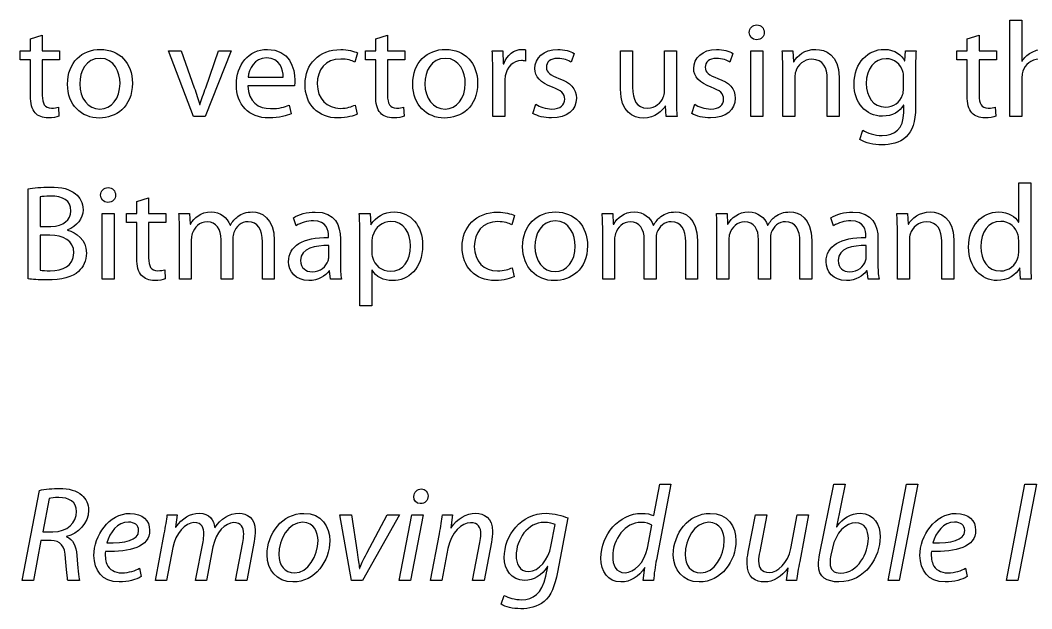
# Model space of a CAD drawing. Extents: x 0 to 808, y 79 to 394.
# Drawn here: x 754.01 to 783.61, y 308.37 to 325.57 of the extents above; entities that cross this region are included whole.
import ezdxf

# ---------------------------------------------------------------- set-up
doc = ezdxf.new("R2010")
doc.units = 0
doc.layers.add('Design_Template', color=7, linetype='CONTINUOUS')

msp = doc.modelspace()

# ---------------------------------------------------------------- linework, layer by layer
at = {"layer": 'Design_Template', "color": 7}
for points in [[(782.972335, 325.573505), (783.325275, 325.573505), (783.325275, 324.376408), (783.33301, 324.376408)], [(783.326134, 323.917096), (783.326134, 322.759619), (782.973194, 322.759619), (782.973194, 325.573505), (782.973194, 325.573505), (782.972335, 325.573505)], [(754.312869, 323.365809), (754.312869, 324.412066), (754.011782, 324.412066), (754.011782, 324.677521), (754.312869, 324.677521), (754.312869, 325.030425), (754.657501, 325.137399), (754.657501, 325.137399)], [(754.657501, 325.137399), (754.657501, 324.677521), (755.163993, 324.677521), (755.163993, 324.412066), (754.657501, 324.412066), (754.657501, 323.377695)], [(764.415201, 323.365809), (764.415201, 324.412066), (764.114114, 324.412066), (764.114114, 324.677521), (764.415201, 324.677521), (764.415201, 325.030425), (764.760406, 325.137399), (764.760406, 325.137399)], [(764.760406, 325.137399), (764.760406, 324.677521), (765.266325, 324.677521), (765.266325, 324.412066), (764.760406, 324.412066), (764.760406, 323.377695)], [(775.781757, 325.216923), (775.781757, 325.216923)], [(781.7253, 323.365809), (781.7253, 324.412066), (781.424212, 324.412066), (781.424212, 324.677521), (781.7253, 324.677521), (781.7253, 325.030425), (782.070505, 325.137399), (782.070505, 325.137399)], [(782.070505, 325.137399), (782.070505, 324.677521), (782.57585, 324.677521), (782.57585, 324.412066), (782.070505, 324.412066), (782.070505, 323.377695)], [(759.438519, 323.599285), (759.815523, 324.677521), (760.184219, 324.677521), (759.42219, 322.759053), (759.08472, 322.759053), (758.346182, 324.677521), (758.724045, 324.677521), (758.724045, 324.677521)], [(758.724045, 324.677521), (759.105633, 323.599285)], [(763.879202, 324.618657), (763.799275, 324.349239)], [(767.823707, 324.677804), (768.132529, 324.677804), (768.144848, 324.301412), (768.161177, 324.301412)], [(768.799735, 324.709501), (768.799735, 324.380653)], [(770.218943, 324.602526), (770.130421, 324.348956)], [(771.57885, 323.555703), (771.57885, 324.677521), (771.93179, 324.677521), (771.93179, 323.615133)], [(772.862841, 323.500234), (772.862841, 324.677521), (773.215208, 324.677521), (773.215208, 323.282323), (773.215208, 323.282323), (773.215208, 323.282323)], [(774.866749, 324.602526), (774.778227, 324.348956)], [(775.388424, 322.759336), (775.388424, 324.677804), (775.741364, 324.677804), (775.741364, 322.759336), (775.388424, 322.759336), (775.388424, 322.759336)], [(776.310021, 324.677804), (776.623427, 324.677804), (776.643481, 324.360843), (776.651215, 324.360843)], [(779.893278, 324.38886), (779.901013, 324.38886), (779.917915, 324.678087), (780.226164, 324.678087)], [(776.679863, 323.912568), (776.679863, 322.759053), (776.327496, 322.759053), (776.327496, 324.158496), (776.327496, 324.158496), (776.326923, 324.158496)], [(780.209835, 324.151138), (780.209835, 323.036961), (780.209835, 323.036961), (780.209835, 323.036961)], [(760.677247, 323.904927), (761.708565, 323.904927), (761.708565, 323.904927)], [(768.189825, 323.782104), (768.189825, 322.759336), (767.840609, 322.759336), (767.840609, 324.079256), (767.840609, 324.079256)], [(777.979324, 323.904644), (777.979324, 322.759053), (777.626384, 322.759053), (777.626384, 323.865024)], [(779.860906, 323.576362), (779.860906, 323.921058), (779.860906, 323.921058)], [(755.752417, 323.71475), (755.752417, 323.71475)], [(757.293378, 323.734277), (757.293378, 323.734277)], [(762.038873, 323.655319), (760.673522, 323.655319), (760.673522, 323.655319), (760.673522, 323.655319)], [(765.854749, 323.71475), (765.854749, 323.71475)], [(767.396283, 323.734277), (767.396283, 323.734277)], [(755.128183, 323.028754), (755.143939, 322.76726)], [(759.261763, 323.107711), (759.274081, 323.107711)], [(761.877586, 323.088467), (761.93746, 322.838576)], [(763.811021, 323.092712), (763.870608, 322.830652), (763.870608, 322.830652)], [(765.229942, 323.028754), (765.246844, 322.76726)], [(769.014593, 322.850746), (769.103974, 323.115918), (769.103974, 323.115918)], [(773.231537, 322.759053), (772.918704, 322.759053), (772.898651, 323.072053), (772.890916, 323.072053)], [(773.661826, 322.850746), (773.75178, 323.115918), (773.75178, 323.115918)], [(779.86463, 322.874518), (779.86463, 323.08875), (779.857468, 323.08875)], [(782.540041, 323.028754), (782.55637, 322.76726)], [(778.580353, 322.089754), (778.668874, 322.35521)], [(754.243828, 318.012549), (754.244688, 320.641068), (754.244688, 320.641068), (754.244688, 320.641068)], [(783.223002, 319.674052), (783.230737, 319.674052), (783.230737, 320.819642), (783.583391, 320.819642), (783.583391, 320.819642), (783.583391, 320.819642)], [(783.583391, 320.819642), (783.583391, 318.500726)], [(754.593617, 320.407309), (754.593617, 319.547267), (754.593617, 319.547267)], [(756.799491, 320.462494), (756.799491, 320.462494)], [(757.424871, 318.611663), (757.424871, 319.65792), (757.123783, 319.65792), (757.123783, 319.923376), (757.424871, 319.923376), (757.424871, 320.276279), (757.770076, 320.383537), (757.770076, 320.383537)], [(757.770076, 320.383537), (757.770076, 319.923659), (758.275995, 319.923659), (758.275995, 319.658203), (757.770076, 319.658203), (757.770076, 318.623832)], [(756.406158, 318.004625), (756.406158, 319.923093), (756.758525, 319.923093), (756.758525, 318.004625), (756.406158, 318.004625), (756.406158, 318.004625)], [(758.655863, 319.923659), (758.964686, 319.923659), (758.981015, 319.614621), (758.993334, 319.614621)], [(762.084996, 319.565945), (762.004496, 319.795742)], [(763.933919, 319.923376), (764.250477, 319.923376), (764.266806, 319.594528), (764.274541, 319.594528)], [(768.475729, 319.864229), (768.395229, 319.594811)], [(771.040846, 319.923659), (771.349668, 319.923659), (771.365998, 319.614621), (771.377743, 319.614621)], [(774.385181, 319.923659), (774.694576, 319.923659), (774.710332, 319.614621), (774.722651, 319.614621)], [(777.81374, 319.565945), (777.734386, 319.795742)], [(779.663237, 319.923659), (779.976643, 319.923659), (779.996696, 319.606697), (780.004431, 319.606697)], [(754.593617, 319.547267), (754.910174, 319.547267)], [(755.392315, 319.443688), (755.392315, 319.435764)], [(759.017398, 319.16295), (759.017398, 318.005474), (758.672766, 318.005474), (758.672193, 319.404351), (758.672193, 319.404351), (758.672193, 319.404351)], [(760.15328, 319.582925), (760.160442, 319.582925)], [(771.401807, 319.16295), (771.401807, 318.005474), (771.056602, 318.005474), (771.056602, 319.404351), (771.056602, 319.404351), (771.056602, 319.404351)], [(772.537689, 319.582925), (772.545424, 319.582925)], [(774.746715, 319.16295), (774.746715, 318.005474), (774.40151, 318.005474), (774.40151, 319.404351), (774.40151, 319.404351), (774.40151, 319.404351)], [(775.882597, 319.582925), (775.890332, 319.582925)], [(780.033079, 319.158422), (780.033079, 318.004908), (779.680712, 318.004908), (779.680712, 319.404351), (779.680712, 319.404351), (779.679566, 319.404351)], [(754.882099, 319.285207), (754.59333, 319.285207), (754.59333, 318.266684), (754.593617, 318.266684)], [(760.233207, 319.190968), (760.233207, 318.005757), (759.888002, 318.005757), (759.888002, 319.155309)], [(761.445292, 319.135216), (761.445292, 318.005474), (761.10066, 318.005474), (761.10066, 319.091634)], [(763.031803, 319.225211), (763.031803, 319.264831)], [(763.381018, 319.181629), (763.381018, 318.464502), (763.381018, 318.464502), (763.381018, 318.464502)], [(764.30634, 318.261873), (764.298605, 318.261873), (764.298605, 317.219295), (763.949389, 317.219295), (763.950249, 319.297093), (763.950249, 319.297093), (763.950249, 319.297093)], [(764.300037, 319.11484), (764.299178, 318.785992), (764.299178, 318.785992), (764.299178, 318.785992)], [(772.617616, 319.190968), (772.617616, 318.005757), (772.272984, 318.005757), (772.272984, 319.155309)], [(773.830274, 319.135216), (773.830274, 318.005474), (773.485069, 318.005474), (773.485069, 319.091634)], [(775.962524, 319.190968), (775.962524, 318.005757), (775.617319, 318.005757), (775.617319, 319.155309)], [(777.174609, 319.135216), (777.174609, 318.005474), (776.829977, 318.005474), (776.829977, 319.091634)], [(778.761693, 319.225211), (778.761693, 319.264831)], [(779.110909, 319.181629), (779.110909, 318.464502), (779.110909, 318.464502), (779.110909, 318.464502)], [(781.332539, 319.150498), (781.332539, 318.004908), (780.979599, 318.004908), (780.979599, 319.110878)], [(783.230451, 318.809764), (783.230451, 319.142574), (783.230451, 319.142574), (783.229591, 319.142574)], [(763.040397, 318.651), (763.040397, 318.98381), (763.040397, 318.98381)], [(769.071602, 318.960038), (769.071602, 318.960038)], [(770.612276, 318.980414), (770.612276, 318.980414)], [(778.769714, 318.651), (778.769714, 318.98381), (778.769714, 318.98381)], [(758.239612, 318.274891), (758.255941, 318.013398)], [(763.41339, 318.004625), (763.092249, 318.004625), (763.064175, 318.246308), (763.051856, 318.246308)], [(768.407834, 318.338284), (768.466562, 318.075941), (768.466562, 318.075941)], [(779.142708, 318.004625), (778.821567, 318.004625), (778.792919, 318.246308), (778.781173, 318.246308)], [(783.59972, 318.005191), (783.283163, 318.005191), (783.266833, 318.338284), (783.259099, 318.338284)], [(772.550581, 311.088346), (772.723899, 312.008668), (773.055354, 312.008668), (773.055354, 312.008668), (773.055354, 312.008668)], [(773.055354, 312.008668), (772.630221, 309.800405)], [(777.401213, 309.94417), (777.822621, 312.0098), (778.155507, 312.0098), (778.155507, 312.008668), (778.155794, 312.008668)], [(778.155794, 312.008668), (777.899397, 310.764026), (777.907131, 310.764026)], [(779.407126, 309.194216), (779.948854, 312.008668), (780.281741, 312.008668), (779.736288, 309.194216), (779.407126, 309.194216), (779.407126, 309.194216)], [(782.872068, 309.194216), (783.413796, 312.008668), (783.746683, 312.008668), (783.201803, 309.194216), (782.872068, 309.194216), (782.872068, 309.194216)], [(754.915044, 310.359617), (754.61854, 310.359617), (754.397666, 309.194499), (754.06478, 309.194499), (754.573563, 311.825849), (754.573563, 311.825849)], [(754.859181, 311.592089), (754.66982, 310.613186), (754.66982, 310.613186)], [(765.723256, 311.441815), (765.718672, 311.441815), (765.718672, 311.441532), (765.718672, 311.441532)], [(758.315815, 311.113533), (758.608022, 311.113533), (758.555883, 310.752989), (758.568201, 310.752989)], [(764.151642, 309.994828), (764.745223, 311.112118), (765.109908, 311.112118), (764.030462, 309.194216), (763.701586, 309.194216), (763.364116, 311.112118), (763.705597, 311.112118), (763.705597, 311.112118), (763.705597, 311.112118)], [(763.705597, 311.112118), (763.874619, 310.018883)], [(765.097017, 309.194216), (765.470297, 311.112118), (765.803183, 311.112118), (765.429903, 309.194216), (765.097017, 309.194216), (765.097017, 309.194216), (765.097017, 309.194216)], [(766.36783, 311.113533), (766.664907, 311.113533), (766.616778, 310.737141), (766.624513, 310.737141)], [(775.316232, 310.025675), (775.525074, 311.111835), (775.858533, 311.111835), (775.653129, 310.041806)], [(776.560116, 310.128687), (776.748618, 311.112118), (777.081504, 311.112118), (777.081504, 311.112118), (777.081504, 311.112118)], [(777.081504, 311.112118), (776.82081, 309.752295)], [(769.541711, 310.190099), (769.665755, 310.827136), (769.665755, 310.827136)], [(770.031587, 311.022407), (769.73451, 309.436465)], [(772.364944, 310.14114), (772.497582, 310.811005), (772.497582, 310.811005)], [(754.66982, 310.613186), (754.966897, 310.613186)], [(757.477583, 310.652241), (757.477583, 310.656769), (757.477583, 310.656769)], [(757.966026, 309.194216), (758.226721, 310.554605)], [(766.015463, 309.194216), (766.276157, 310.554605)], [(781.64967, 310.652241), (781.64967, 310.656769), (781.64967, 310.656769)], [(755.368824, 310.474516), (755.36424, 310.466874)], [(759.652804, 310.179345), (759.464302, 309.195914), (759.143161, 309.195914), (759.360311, 310.321978)], [(760.855722, 310.329619), (760.638572, 309.195914), (760.313421, 309.195914), (760.522549, 310.301601)], [(763.068758, 310.355655), (763.068758, 310.355655)], [(767.800789, 310.312073), (767.583639, 309.194216), (767.250753, 309.194216), (767.463319, 310.299903)], [(774.95613, 310.355655), (774.95613, 310.355655)], [(758.473378, 310.159535), (758.29261, 309.196197), (757.966313, 309.196197), (757.966313, 309.194216), (757.966026, 309.194216), (757.966026, 309.194216)], [(761.579936, 309.950962), (761.579936, 309.950962)], [(766.525106, 310.125008), (766.348349, 309.193367), (766.015463, 309.194216), (766.015463, 309.194216), (766.015463, 309.194216)], [(773.467594, 309.950962), (773.467594, 309.950962)], [(777.77879, 310.137461), (777.734672, 309.935397), (777.734672, 309.935397)], [(757.501647, 309.550515), (757.549775, 309.30487), (757.549775, 309.30487)], [(763.935065, 309.547119), (763.946811, 309.547119)], [(769.389305, 309.317605), (769.453762, 309.60287), (769.442017, 309.60287)], [(772.546284, 309.193367), (772.241472, 309.193367), (772.294184, 309.574004), (772.286449, 309.574004)], [(776.732288, 309.193367), (776.431201, 309.193367), (776.483913, 309.553628), (776.475605, 309.553628)], [(781.673734, 309.550515), (781.721862, 309.30487), (781.721862, 309.30487)], [(755.749839, 309.194499), (755.404634, 309.194499)], [(768.081823, 308.501428), (768.17722, 308.75811), (768.17722, 308.75811)]]:
    msp.add_lwpolyline(points, dxfattribs=at)
for points in [[(775.344306, 325.216923), (775.344306, 325.340028), (775.436552, 325.435117), (775.56518, 325.435117)], [(775.56518, 325.435117), (775.697246, 325.435117), (775.781757, 325.339745), (775.781757, 325.216923)], [(775.556872, 325.002973), (775.432541, 325.002973), (775.344306, 325.098062), (775.344306, 325.216923)], [(775.781757, 325.216923), (775.785768, 325.098062), (775.697246, 325.002973), (775.556872, 325.002973)], [(755.395466, 323.702298), (755.395466, 324.344711), (755.820599, 324.721104), (756.358316, 324.721104)], [(756.351441, 324.459893), (755.933184, 324.45961), (755.752417, 324.079256), (755.752417, 323.71475)], [(756.932703, 323.722957), (756.932703, 324.047843), (756.768265, 324.459893), (756.351441, 324.459893)], [(756.358316, 324.721104), (756.916374, 324.721387), (757.293378, 324.321222), (757.293378, 323.734277)], [(760.336625, 323.686733), (760.336625, 324.265754), (760.681257, 324.721387), (761.247623, 324.721387)], [(761.218975, 324.471779), (760.862024, 324.471779), (760.705321, 324.146893), (760.677247, 323.904927)], [(761.708565, 323.904927), (761.713148, 324.127083), (761.616319, 324.471779), (761.218975, 324.471779)], [(761.247623, 324.721387), (761.88217, 324.721387), (762.050618, 324.170382), (762.050618, 323.817762)], [(762.345976, 323.698902), (762.345976, 324.289809), (762.755639, 324.717991), (763.389613, 324.717991)], [(763.389613, 324.440366), (762.944141, 324.440366), (762.703213, 324.11548), (762.703213, 323.715033)], [(763.389613, 324.717991), (763.598455, 324.717991), (763.782946, 324.666201), (763.879202, 324.618657)], [(763.799275, 324.349239), (763.714764, 324.396784), (763.582698, 324.440366), (763.389613, 324.440366)], [(765.497799, 323.702298), (765.497799, 324.344711), (765.922931, 324.721104), (766.460648, 324.721104)], [(766.453486, 324.459893), (766.036089, 324.459893), (765.854749, 324.079256), (765.854749, 323.71475)], [(767.035322, 323.722957), (767.035322, 324.047843), (766.870884, 324.459893), (766.453486, 324.459893)], [(766.460648, 324.721104), (767.018992, 324.721387), (767.396283, 324.321222), (767.396283, 323.734277)], [(767.840609, 324.079256), (767.840609, 324.305374), (767.836025, 324.499513), (767.823707, 324.677804)], [(768.161177, 324.301412), (768.249699, 324.558944), (768.462265, 324.721387), (768.698895, 324.721387)], [(768.698895, 324.721387), (768.739288, 324.721387), (768.766503, 324.717425), (768.799735, 324.709501)], [(769.071315, 324.158496), (769.071315, 324.467817), (769.324274, 324.721387), (769.741672, 324.721387)], [(769.732505, 324.459893), (769.523663, 324.459893), (769.407353, 324.341032), (769.407353, 324.1984)], [(770.130421, 324.348956), (770.053645, 324.396501), (769.913272, 324.459893), (769.732505, 324.459893)], [(769.741672, 324.721387), (769.938195, 324.721387), (770.110368, 324.665918), (770.218943, 324.602526)], [(773.719121, 324.158496), (773.719121, 324.467817), (773.972081, 324.721387), (774.388905, 324.721387)], [(774.380884, 324.459893), (774.171755, 324.459893), (774.055159, 324.341032), (774.055159, 324.1984)], [(774.778227, 324.348956), (774.702025, 324.396501), (774.561651, 324.459893), (774.380884, 324.459893)], [(774.388905, 324.721387), (774.586288, 324.721387), (774.758174, 324.665918), (774.866749, 324.602526)], [(776.326923, 324.158496), (776.326923, 324.356881), (776.32234, 324.519323), (776.310021, 324.677804)], [(776.651215, 324.360843), (776.747472, 324.543379), (776.972356, 324.721387), (777.292924, 324.721387)], [(777.177188, 324.431876), (776.944855, 324.431876), (776.764374, 324.269433), (776.703927, 324.075011)], [(777.626384, 323.865024), (777.626384, 324.174344), (777.510647, 324.431876), (777.177188, 324.431876)], [(777.292924, 324.721387), (777.56164, 324.721387), (777.979324, 324.562623), (777.979324, 323.904644)], [(778.412191, 323.703147), (778.412191, 324.353201), (778.841907, 324.721953), (779.287952, 324.721953)], [(779.347252, 324.44829), (779.010355, 324.44829), (778.768568, 324.166986), (778.768568, 323.72324)], [(779.287952, 324.721953), (779.624849, 324.721953), (779.808767, 324.547624), (779.893278, 324.38886)], [(779.840853, 324.079539), (779.776968, 324.281885), (779.604222, 324.44829), (779.347252, 324.44829)], [(780.226164, 324.678087), (780.219002, 324.539417), (780.209835, 324.384898), (780.209835, 324.151138)], [(783.33301, 324.376408), (783.388873, 324.475741), (783.477394, 324.562623), (783.585969, 324.622336)], [(783.822886, 324.432442), (783.594563, 324.432442), (783.413796, 324.273678), (783.350198, 324.083784)], [(783.585969, 324.622336), (783.68996, 324.681766), (783.814864, 324.721387), (783.94693, 324.721387)], [(768.679414, 324.392539), (768.430466, 324.392539), (768.253709, 324.206041), (768.205581, 323.944547)], [(768.799735, 324.380653), (768.763352, 324.388294), (768.727542, 324.392539), (768.679414, 324.392539)], [(769.584969, 323.615416), (769.235753, 323.738522), (769.071315, 323.928416), (769.071315, 324.158496)], [(769.407353, 324.1984), (769.407353, 324.039636), (769.523663, 323.968602), (769.776622, 323.873514)], [(774.232775, 323.615416), (773.883559, 323.738522), (773.719121, 323.928416), (773.719121, 324.158496)], [(774.055159, 324.1984), (774.055159, 324.039636), (774.171469, 323.968602), (774.424428, 323.873514)], [(768.205581, 323.944547), (768.198419, 323.897003), (768.189825, 323.841534), (768.189825, 323.782104)], [(769.776622, 323.873514), (770.114092, 323.746729), (770.286265, 323.580041), (770.286265, 323.294492)], [(774.424428, 323.873514), (774.761898, 323.746729), (774.934071, 323.580041), (774.934071, 323.294492)], [(776.703927, 324.075011), (776.687598, 324.031429), (776.679863, 323.971998), (776.679863, 323.912568)], [(779.860906, 323.921058), (779.860906, 323.980488), (779.856322, 324.031995), (779.840853, 324.079539)], [(783.350198, 324.083784), (783.330145, 324.03624), (783.326134, 323.98445), (783.326134, 323.917096)], [(756.326517, 322.715188), (755.800545, 322.715188), (755.395466, 323.095825), (755.395466, 323.702298)], [(755.752417, 323.71475), (755.752417, 323.294492), (755.997355, 322.97753), (756.342847, 322.97753)], [(757.293378, 323.734277), (757.293378, 323.024509), (756.796053, 322.715188), (756.326517, 322.715188)], [(756.342847, 322.97753), (756.680317, 322.97753), (756.932703, 323.29053), (756.932703, 323.722957)], [(759.105633, 323.599285), (759.169517, 323.424956), (759.221942, 323.266192), (759.261763, 323.107711)], [(759.274081, 323.107711), (759.318199, 323.266475), (759.374921, 323.424956), (759.438519, 323.599285)], [(761.29174, 322.715471), (760.693576, 322.715471), (760.336625, 323.107994), (760.336625, 323.686733)], [(760.673522, 323.655319), (760.681257, 323.183555), (760.986928, 322.989133), (761.339868, 322.989133)], [(762.050618, 323.817762), (762.050618, 323.746446), (762.042883, 323.690978), (762.038873, 323.655319)], [(763.312837, 322.715754), (762.726991, 322.715754), (762.345976, 323.112239), (762.345976, 323.698902)], [(762.703213, 323.715033), (762.703213, 323.271003), (762.992555, 322.997623), (763.377867, 322.997623)], [(766.428849, 322.715188), (765.90345, 322.715188), (765.497799, 323.095825), (765.497799, 323.702298)], [(765.854749, 323.71475), (765.854749, 323.294492), (766.099687, 322.97753), (766.445465, 322.97753)], [(767.396283, 323.734277), (767.396283, 323.024509), (766.898958, 322.715188), (766.428849, 322.715188)], [(766.445465, 322.97753), (766.782362, 322.97753), (767.035322, 323.29053), (767.035322, 323.722957)], [(769.94593, 323.262796), (769.94593, 323.429201), (769.845663, 323.520328), (769.584969, 323.615416)], [(772.249207, 322.715188), (771.944968, 322.715188), (771.57885, 322.881876), (771.57885, 323.555703)], [(771.93179, 323.615133), (771.93179, 323.250627), (772.044376, 323.004698), (772.365516, 323.004698)], [(774.594309, 323.262796), (774.594309, 323.429201), (774.493469, 323.520328), (774.232775, 323.615416)], [(779.239823, 322.767543), (778.757396, 322.767543), (778.412191, 323.171952), (778.412191, 323.703147)], [(778.768568, 323.72324), (778.768568, 323.346564), (778.961654, 323.033282), (779.342669, 323.033282)], [(779.832258, 323.390147), (779.852312, 323.449577), (779.860906, 323.516931), (779.860906, 323.576362)], [(754.449519, 322.866028), (754.349252, 322.96904), (754.312869, 323.13969), (754.312869, 323.365809)], [(754.657501, 323.377695), (754.657501, 323.13969), (754.725683, 323.004981), (754.922779, 323.004981)], [(764.551851, 322.866028), (764.451584, 322.96904), (764.415201, 323.13969), (764.415201, 323.365809)], [(764.760406, 323.377695), (764.760406, 323.13969), (764.828015, 323.004981), (765.025111, 323.004981)], [(770.286265, 323.294492), (770.286265, 322.95772), (770.020987, 322.715754), (769.560045, 322.715754)], [(769.569499, 322.977247), (769.825896, 322.977247), (769.94593, 323.104032), (769.94593, 323.262796)], [(772.365516, 323.004698), (772.602147, 323.004698), (772.766012, 323.167141), (772.831042, 323.321943)], [(772.831042, 323.321943), (772.850522, 323.37345), (772.862841, 323.436842), (772.862841, 323.500234)], [(773.215208, 323.282323), (773.215208, 323.084222), (773.219219, 322.909893), (773.231537, 322.759053)], [(774.934071, 323.294492), (774.934071, 322.95772), (774.668793, 322.715754), (774.207851, 322.715754)], [(774.217305, 322.977247), (774.473989, 322.977247), (774.594309, 323.104032), (774.594309, 323.262796)], [(779.342669, 323.033282), (779.559818, 323.033282), (779.756055, 323.16799), (779.832258, 323.390147)], [(781.861949, 322.866028), (781.761109, 322.96904), (781.7253, 323.13969), (781.7253, 323.365809)], [(782.070505, 323.377695), (782.070505, 323.13969), (782.138113, 323.004981), (782.33521, 323.004981)], [(754.922779, 323.004981), (755.019608, 323.004981), (755.074898, 323.012905), (755.128183, 323.028754)], [(761.339868, 322.989133), (761.592255, 322.989133), (761.744947, 323.032716), (761.877586, 323.088467)], [(763.377867, 322.997623), (763.577542, 322.997623), (763.710754, 323.04913), (763.811021, 323.092712)], [(765.025111, 323.004981), (765.12194, 323.004981), (765.177803, 323.012905), (765.229942, 323.028754)], [(769.103974, 323.115918), (769.207965, 323.048564), (769.393315, 322.977247), (769.569499, 322.977247)], [(772.890916, 323.072053), (772.79867, 322.917534), (772.594412, 322.715188), (772.249207, 322.715188)], [(773.75178, 323.115918), (773.856344, 323.048564), (774.040549, 322.977247), (774.217305, 322.977247)], [(779.857468, 323.08875), (779.74832, 322.910176), (779.540338, 322.767543), (779.239823, 322.767543)], [(780.209835, 323.036961), (780.209835, 322.596893), (780.121314, 322.327475), (779.932812, 322.160787)], [(782.33521, 323.004981), (782.431466, 323.004981), (782.487902, 323.012905), (782.540041, 323.028754)], [(754.831106, 322.715471), (754.666668, 322.715471), (754.53403, 322.770939), (754.449519, 322.866028)], [(755.143939, 322.76726), (755.075758, 322.739243), (754.967756, 322.715471), (754.831106, 322.715471)], [(761.93746, 322.838576), (761.813129, 322.783108), (761.600563, 322.715471), (761.29174, 322.715471)], [(763.870608, 322.830652), (763.778362, 322.783108), (763.573531, 322.715754), (763.312837, 322.715754)], [(764.933438, 322.715471), (764.768428, 322.715471), (764.636362, 322.770939), (764.551851, 322.866028)], [(765.246844, 322.76726), (765.178663, 322.739243), (765.070088, 322.715471), (764.933438, 322.715471)], [(769.560045, 322.715754), (769.347479, 322.715754), (769.150383, 322.771222), (769.014593, 322.850746)], [(774.207851, 322.715754), (773.995285, 322.715754), (773.798189, 322.771222), (773.661826, 322.850746)], [(779.238964, 322.204653), (779.599925, 322.204653), (779.86463, 322.390868), (779.86463, 322.874518)], [(782.242964, 322.715471), (782.079099, 322.715471), (781.94646, 322.770939), (781.861949, 322.866028)], [(782.55637, 322.76726), (782.488761, 322.739243), (782.380186, 322.715471), (782.242964, 322.715471)], [(778.668874, 322.35521), (778.797503, 322.275969), (778.997177, 322.204653), (779.238964, 322.204653)], [(779.226645, 321.93099), (778.994026, 321.93099), (778.737056, 321.986458), (778.580353, 322.089754)], [(779.932812, 322.160787), (779.74431, 321.986458), (779.47187, 321.93099), (779.226645, 321.93099)], [(754.244688, 320.641068), (754.396807, 320.672481), (754.637448, 320.696254), (754.882672, 320.696254)], [(754.882672, 320.696254), (755.232461, 320.696254), (755.456773, 320.636823), (755.625221, 320.502114)], [(756.362041, 320.462494), (756.362041, 320.5856), (756.454286, 320.680689), (756.582914, 320.680689)], [(756.582914, 320.680689), (756.71498, 320.680406), (756.799491, 320.5856), (756.799491, 320.462494)], [(754.902439, 320.431081), (754.741439, 320.431081), (754.64948, 320.419195), (754.593617, 320.407309)], [(755.49602, 319.995258), (755.49602, 320.308258), (755.254806, 320.431081), (754.902439, 320.431081)], [(755.625221, 320.502114), (755.765595, 320.399102), (755.849533, 320.240338), (755.849533, 320.030351)], [(756.574607, 320.248545), (756.450276, 320.248545), (756.362041, 320.343634), (756.362041, 320.462494)], [(756.799491, 320.462494), (756.803502, 320.343634), (756.71498, 320.248545), (756.574607, 320.248545)], [(754.910174, 319.547267), (755.27887, 319.547267), (755.49602, 319.737444), (755.49602, 319.995258)], [(755.849533, 320.030351), (755.849533, 319.772536), (755.677074, 319.546701), (755.392315, 319.443688)], [(758.672193, 319.404351), (758.672193, 319.602735), (758.667609, 319.765178), (758.655863, 319.923659)], [(758.993334, 319.614621), (759.101336, 319.796874), (759.282676, 319.967241), (759.603244, 319.967241)], [(759.603244, 319.967241), (759.868521, 319.967241), (760.068769, 319.808477), (760.15328, 319.582925)], [(760.160442, 319.582925), (760.220888, 319.6899), (760.297664, 319.773102), (760.377591, 319.832532)], [(760.377591, 319.832532), (760.493901, 319.91998), (760.622243, 319.967524), (760.806734, 319.967524)], [(760.806734, 319.967524), (761.063418, 319.967524), (761.445292, 319.801119), (761.445292, 319.135216)], [(762.004496, 319.795742), (762.165209, 319.898755), (762.397829, 319.966392), (762.643053, 319.966392)], [(762.590914, 319.708861), (762.410147, 319.708861), (762.221645, 319.653392), (762.084996, 319.565945)], [(763.031803, 319.264831), (763.031803, 319.423595), (762.988258, 319.708861), (762.590914, 319.708861)], [(762.643053, 319.966392), (763.236634, 319.966392), (763.381018, 319.565945), (763.381018, 319.181629)], [(763.950249, 319.297093), (763.950249, 319.542739), (763.942514, 319.741123), (763.933919, 319.923376)], [(764.274541, 319.594528), (764.418925, 319.828287), (764.647821, 319.966958), (764.964378, 319.966958)], [(764.964378, 319.966958), (765.434487, 319.966958), (765.787427, 319.574435), (765.787427, 318.992017)], [(766.942503, 318.944473), (766.942503, 319.535381), (767.351592, 319.963562), (767.986139, 319.963562)], [(767.986139, 319.963562), (768.194981, 319.963562), (768.3789, 319.911773), (768.475729, 319.864229)], [(768.714365, 318.948152), (768.714365, 319.590283), (769.139497, 319.966958), (769.677214, 319.966958)], [(769.670625, 319.705182), (769.253228, 319.705182), (769.071602, 319.324544), (769.071602, 318.960038)], [(770.252461, 318.968245), (770.252461, 319.293131), (770.088023, 319.705182), (769.670625, 319.705182)], [(769.677214, 319.966958), (770.235272, 319.966958), (770.612276, 319.566511), (770.612276, 318.980414)], [(771.056602, 319.404351), (771.056602, 319.602735), (771.052591, 319.765178), (771.040846, 319.923659)], [(771.377743, 319.614621), (771.486318, 319.796874), (771.667085, 319.967241), (771.987653, 319.967241)], [(771.987653, 319.967241), (772.252931, 319.967241), (772.453178, 319.808477), (772.537689, 319.582925)], [(772.545424, 319.582925), (772.605871, 319.6899), (772.682074, 319.773102), (772.762001, 319.832532)], [(772.762001, 319.832532), (772.878311, 319.91998), (773.006939, 319.967524), (773.191717, 319.967524)], [(773.191717, 319.967524), (773.4484, 319.967524), (773.830274, 319.801119), (773.830274, 319.135216)], [(774.40151, 319.404351), (774.40151, 319.602735), (774.397499, 319.765178), (774.385181, 319.923659)], [(774.722651, 319.614621), (774.831226, 319.796874), (775.011993, 319.967241), (775.332561, 319.967241)], [(775.332561, 319.967241), (775.597839, 319.967241), (775.798086, 319.808477), (775.882597, 319.582925)], [(775.890332, 319.582925), (775.950779, 319.6899), (776.026982, 319.773102), (776.106909, 319.832532)], [(776.106909, 319.832532), (776.223218, 319.91998), (776.351847, 319.967524), (776.536625, 319.967524)], [(776.536625, 319.967524), (776.793308, 319.967524), (777.174609, 319.801119), (777.174609, 319.135216)], [(777.734386, 319.795742), (777.895099, 319.898755), (778.127146, 319.966392), (778.37237, 319.966392)], [(778.320232, 319.708861), (778.139464, 319.708861), (777.950962, 319.653392), (777.81374, 319.565945)], [(778.761693, 319.264831), (778.761693, 319.423595), (778.717575, 319.708861), (778.320232, 319.708861)], [(778.37237, 319.966392), (778.966524, 319.966392), (779.110909, 319.565945), (779.110909, 319.181629)], [(779.679566, 319.404351), (779.679566, 319.602735), (779.675555, 319.765178), (779.663237, 319.923659)], [(780.004431, 319.606697), (780.100687, 319.789233), (780.325572, 319.967241), (780.64614, 319.967241)], [(780.64614, 319.967241), (780.914856, 319.967241), (781.332539, 319.808477), (781.332539, 319.150498)], [(781.765979, 318.936549), (781.761969, 319.574718), (782.163896, 319.967241), (782.637157, 319.967241)], [(782.704192, 319.693579), (782.338934, 319.693579), (782.122357, 319.376617), (782.122357, 318.952397)], [(782.637157, 319.967241), (782.93366, 319.967241), (783.134481, 319.82857), (783.223002, 319.674052)], [(783.213262, 319.289169), (783.16055, 319.511326), (782.968611, 319.693579), (782.704192, 319.693579)], [(755.392315, 319.435764), (755.648999, 319.372372), (755.949513, 319.162101), (755.949513, 318.765899)], [(759.482923, 319.682259), (759.262049, 319.682259), (759.101908, 319.50793), (759.046045, 319.3336)], [(759.888002, 319.155309), (759.888002, 319.460385), (759.751352, 319.682259), (759.482923, 319.682259)], [(760.679252, 319.682259), (760.478431, 319.682259), (760.321728, 319.535664), (760.261855, 319.365297)], [(761.10066, 319.091634), (761.10066, 319.460385), (760.96401, 319.682259), (760.679252, 319.682259)], [(764.857808, 319.689617), (764.616595, 319.689617), (764.392283, 319.518967), (764.324101, 319.257756)], [(765.435919, 318.976169), (765.435919, 319.360769), (765.231088, 319.689617), (764.857808, 319.689617)], [(767.986139, 319.685938), (767.540094, 319.685938), (767.29974, 319.361052), (767.29974, 318.960604)], [(768.395229, 319.594811), (768.311291, 319.642355), (768.178652, 319.685938), (767.986139, 319.685938)], [(771.867333, 319.682259), (771.646745, 319.682259), (771.486318, 319.50793), (771.430455, 319.3336)], [(772.272984, 319.155309), (772.272984, 319.460385), (772.135762, 319.682259), (771.867333, 319.682259)], [(773.063088, 319.682259), (772.863414, 319.682259), (772.706138, 319.535664), (772.645691, 319.365297)], [(773.485069, 319.091634), (773.485069, 319.460385), (773.34842, 319.682259), (773.063088, 319.682259)], [(775.21224, 319.682259), (774.991366, 319.682259), (774.831226, 319.50793), (774.77479, 319.3336)], [(775.617319, 319.155309), (775.617319, 319.460385), (775.48067, 319.682259), (775.21224, 319.682259)], [(776.407996, 319.682259), (776.207749, 319.682259), (776.051046, 319.535664), (775.990599, 319.365297)], [(776.829977, 319.091634), (776.829977, 319.460385), (776.692755, 319.682259), (776.407996, 319.682259)], [(780.530976, 319.677731), (780.298357, 319.677731), (780.11759, 319.515288), (780.057143, 319.320865)], [(780.979599, 319.110878), (780.979599, 319.420199), (780.863863, 319.677731), (780.530976, 319.677731)], [(755.580531, 318.769861), (755.580531, 319.13465), (755.2634, 319.285207), (754.882099, 319.285207)], [(759.046045, 319.3336), (759.025992, 319.282094), (759.017398, 319.222664), (759.017398, 319.16295)], [(760.261855, 319.365297), (760.244953, 319.317752), (760.233207, 319.254077), (760.233207, 319.190968)], [(761.864122, 318.511764), (761.864122, 318.975603), (762.281519, 319.229173), (763.031803, 319.225211)], [(764.324101, 319.257756), (764.311783, 319.214174), (764.300037, 319.162384), (764.300037, 319.11484)], [(771.430455, 319.3336), (771.410974, 319.282094), (771.401807, 319.222664), (771.401807, 319.16295)], [(772.645691, 319.365297), (772.629935, 319.317752), (772.617616, 319.254077), (772.617616, 319.190968)], [(774.77479, 319.3336), (774.755309, 319.282094), (774.746715, 319.222664), (774.746715, 319.16295)], [(775.990599, 319.365297), (775.974843, 319.317752), (775.962524, 319.254077), (775.962524, 319.190968)], [(777.594012, 318.511764), (777.594012, 318.975603), (778.011409, 319.229173), (778.761693, 319.225211)], [(780.057143, 319.320865), (780.041387, 319.277283), (780.033079, 319.217853), (780.033079, 319.158422)], [(783.229591, 319.142574), (783.229591, 319.185874), (783.225581, 319.245587), (783.213262, 319.289169)], [(763.040397, 318.98381), (762.654799, 318.991734), (762.217921, 318.92438), (762.217921, 318.551667)], [(764.84549, 318.234988), (765.21877, 318.234988), (765.435919, 318.536102), (765.435919, 318.976169)], [(765.787427, 318.992017), (765.787427, 318.302059), (765.361722, 317.960759), (764.904504, 317.960759)], [(767.909364, 317.961042), (767.322945, 317.961042), (766.942503, 318.357528), (766.942503, 318.944473)], [(767.29974, 318.960604), (767.29974, 318.516575), (767.589082, 318.243195), (767.974107, 318.243195)], [(769.645415, 317.961042), (769.120016, 317.961042), (768.714365, 318.34168), (768.714365, 318.948152)], [(769.071602, 318.960038), (769.071602, 318.539781), (769.316253, 318.222819), (769.662031, 318.222819)], [(770.612276, 318.980414), (770.612276, 318.270646), (770.114952, 317.961042), (769.645415, 317.961042)], [(769.662031, 318.222819), (769.999501, 318.222819), (770.252461, 318.535819), (770.252461, 318.968245)], [(778.769714, 318.98381), (778.384689, 318.991734), (777.947811, 318.92438), (777.947811, 318.551667)], [(782.596763, 317.961608), (782.127227, 317.961608), (781.765979, 318.353849), (781.765979, 318.936549)], [(782.122357, 318.952397), (782.122357, 318.563836), (782.31487, 318.242912), (782.696457, 318.242912)], [(783.214695, 318.659207), (783.22644, 318.706752), (783.230451, 318.754296), (783.230451, 318.809764)], [(754.88611, 318.250553), (755.247644, 318.250553), (755.580531, 318.381583), (755.580531, 318.769861)], [(755.949513, 318.765899), (755.949513, 318.536102), (755.857841, 318.36149), (755.721191, 318.230743)], [(757.562094, 318.111882), (757.460681, 318.214895), (757.424871, 318.385545), (757.424871, 318.611663)], [(757.770076, 318.623832), (757.770076, 318.385828), (757.838258, 318.251119), (758.034781, 318.251119)], [(762.458275, 317.961042), (762.064942, 317.961042), (761.864122, 318.234422), (761.864122, 318.511764)], [(762.217921, 318.551667), (762.217921, 318.325831), (762.37004, 318.218857), (762.550808, 318.218857)], [(762.550808, 318.218857), (762.803767, 318.218857), (762.963621, 318.377338), (763.020917, 318.539781)], [(763.020917, 318.539781), (763.032662, 318.575439), (763.040397, 318.615342), (763.040397, 318.651)], [(764.299178, 318.785992), (764.299178, 318.734203), (764.306913, 318.686659), (764.315507, 318.643076)], [(764.315507, 318.643076), (764.379964, 318.401393), (764.592531, 318.234988), (764.84549, 318.234988)], [(778.187593, 317.961042), (777.794259, 317.961042), (777.594012, 318.234422), (777.594012, 318.511764)], [(777.947811, 318.551667), (777.947811, 318.325831), (778.099931, 318.218857), (778.280125, 318.218857)], [(778.280125, 318.218857), (778.533657, 318.218857), (778.693511, 318.377338), (778.750234, 318.539781)], [(778.750234, 318.539781), (778.762552, 318.575439), (778.769714, 318.615342), (778.769714, 318.651)], [(782.696457, 318.242912), (782.933087, 318.242912), (783.149664, 318.397431), (783.214695, 318.659207)], [(754.593617, 318.266684), (754.661225, 318.254798), (754.762065, 318.250553), (754.88611, 318.250553)], [(755.721191, 318.230743), (755.532689, 318.060093), (755.227018, 317.980852), (754.785556, 317.980852)], [(758.034781, 318.251119), (758.131037, 318.251119), (758.187473, 318.259043), (758.239612, 318.274891)], [(763.051856, 318.246308), (762.943281, 318.095751), (762.735299, 317.961042), (762.458275, 317.961042)], [(763.381018, 318.464502), (763.381018, 318.297814), (763.389326, 318.135371), (763.41339, 318.004625)], [(764.904504, 317.960759), (764.647821, 317.960759), (764.42265, 318.072262), (764.30634, 318.261873)], [(767.974107, 318.243195), (768.174928, 318.243195), (768.306994, 318.294701), (768.407834, 318.338284)], [(778.781173, 318.246308), (778.672599, 318.095751), (778.464616, 317.961042), (778.187593, 317.961042)], [(779.110909, 318.464502), (779.110909, 318.297814), (779.118644, 318.135371), (779.142708, 318.004625)], [(783.259099, 318.338284), (783.150524, 318.124051), (782.914466, 317.961608), (782.596763, 317.961608)], [(783.583391, 318.500726), (783.583391, 318.330076), (783.587401, 318.135937), (783.59972, 318.005191)], [(754.785556, 317.980852), (754.544916, 317.980852), (754.360424, 317.996983), (754.243828, 318.012549)], [(757.943108, 317.961608), (757.77867, 317.961608), (757.646031, 318.016794), (757.562094, 318.111882)], [(758.255941, 318.013398), (758.188333, 317.98538), (758.079758, 317.961608), (757.943108, 317.961608)], [(768.466562, 318.075941), (768.374889, 318.028397), (768.170058, 317.961042), (767.909364, 317.961042)], [(754.573563, 311.825849), (754.738001, 311.861507), (754.962313, 311.885279), (755.163993, 311.885279)], [(755.163993, 311.885279), (755.432708, 311.885279), (755.665901, 311.821887), (755.810285, 311.690857)], [(765.53017, 311.647841), (765.534754, 311.774625), (765.63101, 311.869714), (765.751044, 311.869714)], [(765.751044, 311.869714), (765.871078, 311.869714), (765.948141, 311.7817), (765.948141, 311.663406)], [(755.139929, 311.619823), (755.00729, 311.619823), (754.919055, 311.60822), (754.859181, 311.592089)], [(755.660744, 311.208056), (755.660744, 311.493605), (755.444168, 311.619823), (755.139929, 311.619823)], [(755.810285, 311.690857), (755.934617, 311.583599), (756.010533, 311.429363), (756.010533, 311.24711)], [(765.718672, 311.441532), (765.606087, 311.441532), (765.53017, 311.52898), (765.53017, 311.647841)], [(765.948141, 311.663406), (765.94413, 311.532942), (765.851884, 311.441815), (765.723256, 311.441815)], [(754.966897, 310.613186), (755.388305, 310.613186), (755.660744, 310.886849), (755.660744, 311.208056)], [(756.010533, 311.24711), (756.010533, 310.858549), (755.708873, 310.569038), (755.368824, 310.474516)], [(756.170101, 309.922662), (756.170101, 310.501684), (756.603254, 311.155701), (757.229207, 311.155701)], [(757.229207, 311.155701), (757.597903, 311.155701), (757.798724, 310.937506), (757.798724, 310.66441)], [(758.226721, 310.554605), (758.267687, 310.768554), (758.294902, 310.954769), (758.315815, 311.113533)], [(758.568201, 310.752989), (758.748396, 311.018445), (758.992761, 311.157399), (759.250304, 311.157399)], [(759.250304, 311.157399), (759.547381, 311.157399), (759.687754, 310.971183), (759.703511, 310.729217)], [(759.703511, 310.729217), (759.876543, 311.006276), (760.124919, 311.153437), (760.417985, 311.157399)], [(760.417985, 311.157399), (760.642869, 311.157399), (760.887521, 311.014766), (760.887521, 310.653939)], [(761.234731, 309.939076), (761.234731, 310.569604), (761.680776, 311.155984), (762.31074, 311.155984)], [(762.31074, 311.155984), (762.836139, 311.155984), (763.068758, 310.76346), (763.068758, 310.355655)], [(766.276157, 310.554605), (766.319702, 310.768554), (766.343766, 310.954769), (766.36783, 311.113533)], [(766.624513, 310.737141), (766.797546, 311.006276), (767.05824, 311.157116), (767.342998, 311.157116)], [(767.342998, 311.157116), (767.575618, 311.157116), (767.836598, 311.026086), (767.836598, 310.621393)], [(768.177793, 309.861251), (768.173209, 310.511306), (768.659074, 311.157399), (769.409358, 311.157399)], [(769.409358, 311.157399), (769.634243, 311.157399), (769.879467, 311.094006), (770.031587, 311.022407)], [(771.006182, 309.84795), (771.006182, 310.529418), (771.519836, 311.155701), (772.205949, 311.155701)], [(772.205949, 311.155701), (772.330853, 311.155701), (772.466643, 311.127966), (772.550581, 311.088346)], [(773.122676, 309.939076), (773.122676, 310.569604), (773.568721, 311.155984), (774.198111, 311.155984)], [(774.198111, 311.155984), (774.723224, 311.155984), (774.95613, 310.76346), (774.95613, 310.355655)], [(777.907131, 310.764026), (778.080164, 311.021558), (778.328539, 311.157116), (778.589234, 311.157116)], [(778.589234, 311.157116), (779.014366, 311.157116), (779.17508, 310.808458), (779.17508, 310.467157)], [(780.341615, 309.922662), (780.341615, 310.501684), (780.775341, 311.155701), (781.400721, 311.155701)], [(781.400721, 311.155701), (781.76999, 311.155701), (781.970238, 310.937506), (781.970238, 310.66441)], [(757.181079, 310.898452), (756.864522, 310.898452), (756.626459, 310.593376), (756.546532, 310.291696)], [(757.477583, 310.656769), (757.477583, 310.811288), (757.357262, 310.898452), (757.181079, 310.898452)], [(759.095033, 310.884585), (758.849809, 310.884585), (758.54958, 310.56734), (758.473378, 310.159535)], [(759.384375, 310.555737), (759.384375, 310.717897), (759.340258, 310.884585), (759.095033, 310.884585)], [(760.25813, 310.884585), (760.01749, 310.884585), (759.732731, 310.607526), (759.652804, 310.179345)], [(760.551197, 310.551775), (760.551197, 310.753838), (760.474421, 310.884585), (760.25813, 310.884585)], [(762.274357, 310.895056), (761.85696, 310.894207), (761.575926, 310.39103), (761.579936, 309.950962)], [(762.727564, 310.3599), (762.727564, 310.581207), (762.624146, 310.895056), (762.274357, 310.895056)], [(767.187155, 310.882038), (766.950524, 310.882038), (766.613627, 310.600734), (766.525106, 310.125008)], [(767.491966, 310.545549), (767.491966, 310.740254), (767.41519, 310.882038), (767.187155, 310.882038)], [(769.345187, 310.891094), (768.859608, 310.891094), (768.526722, 310.39103), (768.522711, 309.916153)], [(769.665755, 310.827136), (769.605882, 310.855436), (769.485561, 310.891094), (769.345187, 310.891094)], [(772.176442, 310.890245), (771.710916, 310.890245), (771.349955, 310.40235), (771.349955, 309.891249)], [(772.497582, 310.811005), (772.429401, 310.854587), (772.316815, 310.890245), (772.176442, 310.890245)], [(774.161442, 310.895056), (773.744618, 310.894207), (773.46387, 310.39103), (773.467594, 309.950962)], [(774.615222, 310.3599), (774.615222, 310.581207), (774.511231, 310.895056), (774.161442, 310.895056)], [(778.460892, 310.882604), (778.172123, 310.882604), (777.875046, 310.589697), (777.77879, 310.137461)], [(778.830161, 310.423009), (778.830161, 310.661014), (778.72617, 310.882604), (778.460892, 310.882604)], [(781.353166, 310.898452), (781.036608, 310.898452), (780.798546, 310.593376), (780.718619, 310.291696)], [(781.64967, 310.656769), (781.64967, 310.811288), (781.529349, 310.898452), (781.353166, 310.898452)], [(757.798724, 310.66441), (757.798724, 310.16095), (757.224623, 310.025958), (756.506139, 310.037561)], [(756.546532, 310.291696), (757.06792, 310.287451), (757.477583, 310.355655), (757.477583, 310.652241)], [(759.360311, 310.321978), (759.37664, 310.404897), (759.384375, 310.480742), (759.384375, 310.555737)], [(760.522549, 310.301601), (760.538878, 310.373201), (760.551197, 310.472535), (760.551197, 310.551775)], [(760.887521, 310.653939), (760.887521, 310.563661), (760.875775, 310.436027), (760.855722, 310.329619)], [(767.463319, 310.299903), (767.480221, 310.375465), (767.491966, 310.466591), (767.491966, 310.545549)], [(767.836598, 310.621393), (767.836598, 310.538191), (767.820842, 310.415085), (767.800789, 310.312073)], [(781.970238, 310.66441), (781.970238, 310.16095), (781.396137, 310.025958), (780.677652, 310.037561)], [(780.718619, 310.291696), (781.240007, 310.287451), (781.64967, 310.355655), (781.64967, 310.652241)], [(755.340176, 309.840026), (755.320696, 310.204815), (755.183473, 310.359617), (754.915044, 310.359617)], [(755.36424, 310.466874), (755.552742, 310.403199), (755.644988, 310.204815), (755.665901, 309.928039)], [(763.068758, 310.355655), (763.068758, 309.764747), (762.643053, 309.150068), (761.993323, 309.150068)], [(762.037727, 309.412127), (762.43106, 309.412127), (762.727564, 309.911908), (762.727564, 310.3599)], [(774.95613, 310.355655), (774.95613, 309.764747), (774.530998, 309.150068), (773.880694, 309.150068)], [(773.925385, 309.412127), (774.318145, 309.412127), (774.615222, 309.911908), (774.615222, 310.3599)], [(779.17508, 310.467157), (779.17508, 309.880495), (778.745364, 309.151483), (777.967005, 309.151483)], [(778.024014, 309.408165), (778.525922, 309.408165), (778.830161, 309.99879), (778.830161, 310.423009)], [(755.665901, 309.928039), (755.693976, 309.555609), (755.714029, 309.301474), (755.749839, 309.194499)], [(756.908066, 309.150068), (756.394412, 309.150068), (756.170101, 309.498726), (756.170101, 309.922662)], [(756.506139, 310.037561), (756.490382, 309.954641), (756.502128, 309.776067), (756.546532, 309.673338)], [(761.993323, 309.150068), (761.507744, 309.150068), (761.234731, 309.507216), (761.234731, 309.939076)], [(761.579936, 309.950962), (761.579936, 309.63768), (761.752969, 309.412127), (762.037727, 309.412127)], [(763.874619, 310.018883), (763.902693, 309.800688), (763.926758, 309.654094), (763.935065, 309.547119)], [(763.946811, 309.547119), (763.987204, 309.649566), (764.038484, 309.776916), (764.151642, 309.994828)], [(768.895991, 309.456275), (769.180749, 309.456275), (769.474102, 309.813707), (769.541711, 310.190099)], [(771.71464, 309.419768), (771.971324, 309.419768), (772.281006, 309.708713), (772.364944, 310.14114)], [(773.880694, 309.150068), (773.395688, 309.150068), (773.122676, 309.507216), (773.122676, 309.939076)], [(773.467594, 309.950962), (773.467594, 309.63768), (773.640626, 309.412127), (773.925385, 309.412127)], [(775.279849, 309.704468), (775.279849, 309.795028), (775.292168, 309.898607), (775.316232, 310.025675)], [(775.653129, 310.041806), (775.629065, 309.934548), (775.617319, 309.843422), (775.617319, 309.760219)], [(775.930725, 309.427126), (776.171366, 309.427126), (776.480189, 309.704468), (776.560116, 310.128687)], [(777.369414, 309.646736), (777.369414, 309.737862), (777.385743, 309.853044), (777.401213, 309.94417)], [(777.734672, 309.935397), (777.718343, 309.871722), (777.706597, 309.792198), (777.710608, 309.693714)], [(781.080153, 309.150068), (780.566499, 309.150068), (780.341615, 309.498726), (780.341615, 309.922662)], [(780.677652, 310.037561), (780.661896, 309.954641), (780.673642, 309.776067), (780.718619, 309.673338)], [(755.404634, 309.194499), (755.388305, 309.249684), (755.360516, 309.530988), (755.340176, 309.840026)], [(756.546532, 309.673338), (756.623308, 309.502405), (756.779151, 309.41524), (756.980831, 309.41524)], [(768.767649, 309.195065), (768.3789, 309.195065), (768.177793, 309.519951), (768.177793, 309.861251)], [(768.522711, 309.916153), (768.522711, 309.706449), (768.598914, 309.456275), (768.895991, 309.456275)], [(771.588017, 309.149785), (771.211013, 309.149785), (771.006182, 309.455143), (771.006182, 309.84795)], [(771.349955, 309.891249), (771.349955, 309.661452), (771.429882, 309.419768), (771.71464, 309.419768)], [(772.630221, 309.800405), (772.589828, 309.602021), (772.558029, 309.379865), (772.546284, 309.193367)], [(775.789492, 309.148936), (775.540543, 309.148936), (775.279849, 309.268362), (775.279849, 309.704468)], [(775.617319, 309.760219), (775.617319, 309.562118), (775.701257, 309.427126), (775.930725, 309.427126)], [(776.82081, 309.752295), (776.780417, 309.538346), (776.753201, 309.352131), (776.732288, 309.193367)], [(777.967005, 309.151483), (777.626384, 309.151483), (777.369414, 309.28987), (777.369414, 309.646736)], [(777.710608, 309.693714), (777.710608, 309.511178), (777.814599, 309.408165), (778.024014, 309.408165)], [(780.718619, 309.673338), (780.794822, 309.502405), (780.950952, 309.41524), (781.152345, 309.41524)], [(756.980831, 309.41524), (757.209154, 309.41524), (757.381326, 309.48684), (757.501647, 309.550515)], [(769.442017, 309.60287), (769.273568, 309.329774), (769.036938, 309.195065), (768.767649, 309.195065)], [(769.73451, 309.436465), (769.655156, 309.031773), (769.546008, 308.751035), (769.34175, 308.580668)], [(772.286449, 309.574004), (772.109692, 309.300341), (771.865041, 309.149785), (771.588017, 309.149785)], [(776.475605, 309.553628), (776.303146, 309.304304), (776.046462, 309.148936), (775.789492, 309.148936)], [(781.152345, 309.41524), (781.38124, 309.41524), (781.55284, 309.48684), (781.673734, 309.550515)], [(757.549775, 309.30487), (757.40539, 309.221384), (757.169333, 309.150068), (756.908066, 309.150068)], [(768.690873, 308.631325), (769.016025, 308.631325), (769.272709, 308.798579), (769.389305, 309.317605)], [(781.721862, 309.30487), (781.577477, 309.221384), (781.340847, 309.150068), (781.080153, 309.150068)], [(768.17722, 308.75811), (768.29353, 308.686794), (768.486042, 308.631325), (768.690873, 308.631325)], [(768.663658, 308.366436), (768.427028, 308.366436), (768.205867, 308.421621), (768.081823, 308.501428)], [(769.34175, 308.580668), (769.148664, 308.41398), (768.88797, 308.366436), (768.663658, 308.366436)]]:
    msp.add_open_spline(points, degree=3, dxfattribs=at)

doc.saveas('drawing.dxf')
